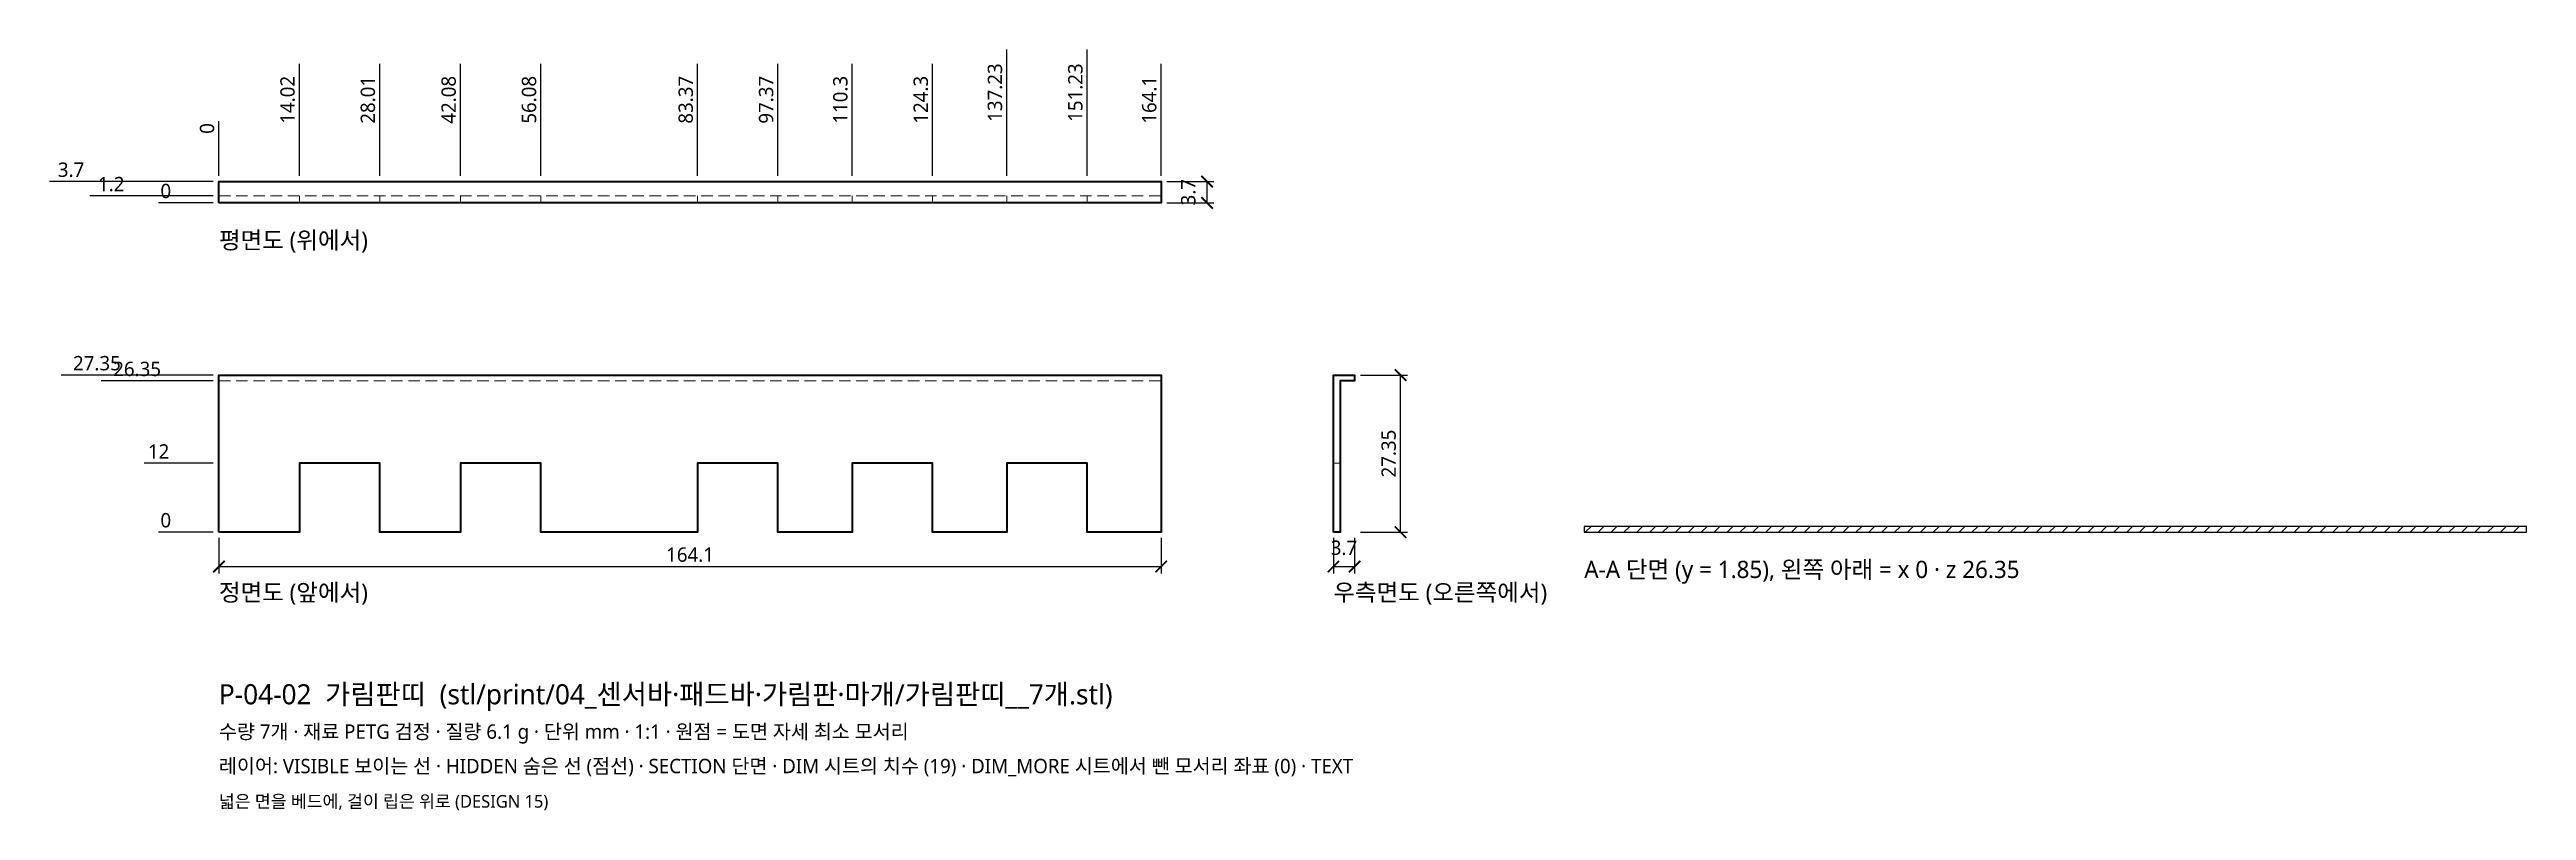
# Model space of a CAD drawing. Header units: millimetres. Extents: x -29 to 402, y -48 to 84.
import ezdxf

# ---------------------------------------------------------------- set-up
doc = ezdxf.new("R2010")
doc.units = ezdxf.units.MM
doc.linetypes.add('HIDDEN', pattern=[3, 2, -1])
for name, color, linetype, lineweight in [('DIM', 4, 'CONTINUOUS', 13), ('HIDDEN', 8, 'HIDDEN', 18), ('SECTION', 5, 'CONTINUOUS', 25), ('TEXT', 7, 'CONTINUOUS', 18), ('VISIBLE', 7, 'CONTINUOUS', 35)]:
    doc.layers.add(name, color=color, linetype=linetype, lineweight=lineweight)
doc.styles.add('KR', font='malgun.ttf')
doc.dimstyles.new('TOCCATA', dxfattribs={"dimtxt": 2.5, "dimasz": 2, "dimexe": 1.2, "dimexo": 1, "dimgap": 0.8, "dimtad": 1, "dimdsep": 46, "dimtxsty": 'KR', "dimblk": 'ARCHTICK', "dimcen": 2.5, "dimazin": 3, "dimtfac": 0.5, "dimtmove": 2, "dimatfit": 3})

# ---------------------------------------------------------------- blocks, each defined once
blk = doc.blocks.new('_ARCHTICK')
at = {"color": 0, "linetype": 'BYBLOCK', "const_width": 0.15}
blk.add_lwpolyline([(-0.5, -0.5), (0.5, 0.5)], dxfattribs=at)

msp = doc.modelspace()

# ---------------------------------------------------------------- hatches: boundary and pattern name
at = {"layer": 'SECTION'}
h = msp.add_hatch(dxfattribs=at)
h.set_pattern_fill('ANSI31', scale=0.5)
h.paths.add_polyline_path([(401.9, 1), (237.8, 1), (237.8, 0), (401.9, 0)])

# ---------------------------------------------------------------- linework, layer by layer
at = {"layer": 'HIDDEN'}
for points in [[(0, 58.55), (164.1, 58.55)], [(14.015, 57.35), (14.015, 58.55)], [(28.015, 57.35), (28.015, 58.55)], [(42.085, 57.35), (42.085, 58.55)], [(56.085, 57.35), (56.085, 58.55)], [(83.373, 57.35), (83.373, 58.55)], [(97.373, 57.35), (97.373, 58.55)], [(110.3, 57.35), (110.3, 58.55)], [(124.3, 57.35), (124.3, 58.55)], [(137.227, 57.35), (137.227, 58.55)], [(151.227, 57.35), (151.227, 58.55)], [(0, 26.35), (164.1, 26.35)], [(194.1, 12), (195.3, 12)]]:
    msp.add_lwpolyline(points, dxfattribs=at)
at = {"layer": 'SECTION'}
msp.add_lwpolyline([(401.9, 1), (237.8, 1), (237.8, 0), (401.9, 0)], close=True, dxfattribs=at)
at = {"layer": 'VISIBLE'}
for points in [[(0, 57.35), (0, 61.05), (164.1, 61.05), (164.1, 57.35), (0, 57.35)], [(0, 0), (0, 27.35), (164.1, 27.35), (164.1, 0), (151.227, 0), (151.227, 12), (137.227, 12), (137.227, 0), (124.3, 0), (124.3, 12), (110.3, 12), (110.3, 0), (97.373, 0), (97.373, 12), (83.373, 12), (83.373, 0), (56.085, 0), (56.085, 12), (42.085, 12), (42.085, 0), (28.015, 0), (28.015, 12), (14.015, 12), (14.015, 0), (0, 0)], [(194.1, 0), (194.1, 27.35), (197.8, 27.35), (197.8, 26.35), (195.3, 26.35), (195.3, 0), (194.1, 0)]]:
    msp.add_lwpolyline(points, dxfattribs=at)

# ---------------------------------------------------------------- texts
at = {"layer": 'TEXT', "style": 'KR'}
for s, height, p in [('평면도 (위에서)', 3, (0, 49.35)), ('정면도 (앞에서)', 3, (0, -12)), ('우측면도 (오른쪽에서)', 3, (194.1, -12)), ('A-A 단면 (y = 1.85), 왼쪽 아래 = x 0 · z 26.35', 3, (237.8, -8)), ('P-04-02  가림판띠  (stl/print/04_센서바·패드바·가림판·마개/가림판띠__7개.stl)', 3.5, (0, -30)), ('수량 7개 · 재료 PETG 검정 · 질량 6.1 g · 단위 mm · 1:1 · 원점 = 도면 자세 최소 모서리', 2.5, (0, -36)), ('레이어: VISIBLE 보이는 선 · HIDDEN 숨은 선 (점선) · SECTION 단면 · DIM 시트의 치수 (19) · DIM_MORE 시트에서 뺀 모서리 좌표 (0) · TEXT', 2.5, (0, -42)), ('넓은 면을 베드에, 걸이 립은 위로 (DESIGN 15)', 2.2, (0, -48))]:
    msp.add_text(s, height=height, dxfattribs=at).set_placement(p)

# ---------------------------------------------------------------- dimensions: what is measured, and where the dimension line sits
at = {"layer": 'DIM'}
for feature_location, offset, dtype, origin in [((137.23, 61.05), (0, 8), 1, (0, 57.35)), ((151.23, 61.05), (0, 8), 1, (0, 57.35)), ((14.02, 61.05), (0, 8), 1, (0, 57.35)), ((28.01, 61.05), (0, 8), 1, (0, 57.35)), ((42.08, 61.05), (0, 8), 1, (0, 57.35)), ((56.08, 61.05), (0, 8), 1, (0, 57.35)), ((83.37, 61.05), (0, 8), 1, (0, 57.35)), ((97.37, 61.05), (0, 8), 1, (0, 57.35)), ((110.3, 61.05), (0, 8), 1, (0, 57.35)), ((124.3, 61.05), (0, 8), 1, (0, 57.35)), ((164.1, 61.05), (0, 8), 1, (0, 57.35)), ((0, 61.050000429), (0, 8), 1, (0, 57.350000381)), ((0, 61.05), (-22, 0), 0, (0, 57.35)), ((0, 58.55), (-15, 0), 0, (0, 57.35)), ((0, 57.350000381), (-8, 0), 0, (0, 57.350000381)), ((0, 27.35), (-15, 0), 0, (0, 0)), ((0, 26.35), (-8, 0), 0, (0, 0)), ((0, 12), (-8, 0), 0, (0, 0)), ((0, 0), (-8, 0), 0, (0, 0))]:
    msp.add_ordinate_dim(feature_location=feature_location, offset=offset, dtype=dtype, origin=origin, dimstyle='TOCCATA', dxfattribs=at).render()
for base, p1, p2 in [((172.1, 57.35), (164.1, 57.35), (164.1, 61.05)), ((205.8, 0), (197.8, 0), (197.8, 27.35))]:
    msp.add_linear_dim(base=base, p1=p1, p2=p2, angle=90, dimstyle='TOCCATA', dxfattribs=at).render()
for base, p1, p2 in [((0, -6), (0, 0), (164.1, 0)), ((194.1, -6), (194.1, 0), (197.8, 0))]:
    msp.add_linear_dim(base=base, p1=p1, p2=p2, dimstyle='TOCCATA', dxfattribs=at).render()

doc.saveas('drawing.dxf')
